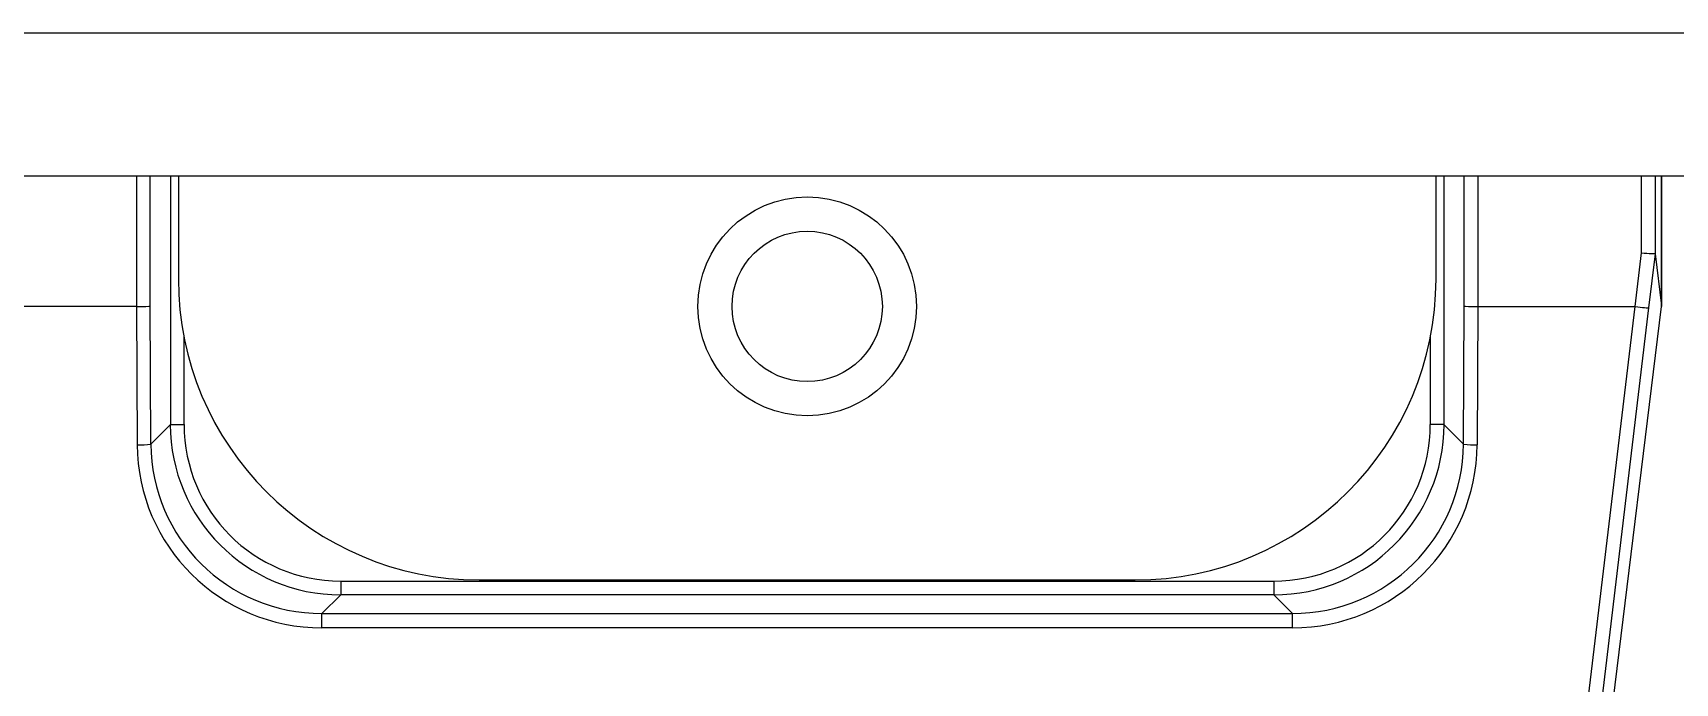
# Model space of a CAD drawing. Extents: x 17.1 to 113.1, y 3.8 to 84.5.
# Drawn here: x 53.393 to 54.595, y 31.671 to 32.146 of the extents above; entities that cross this region are included whole.
import ezdxf

# ---------------------------------------------------------------- set-up
doc = ezdxf.new("R2010")
doc.units = 0
doc.header["$MEASUREMENT"] = 0
doc.layers.add('OBJECT', color=7, linetype='CONTINUOUS')

msp = doc.modelspace()

# ---------------------------------------------------------------- linework, layer by layer
at = {"layer": 'OBJECT'}
for p, q in [((51.7597, 32.1465), (56.1597, 32.1465)), ((56.1597, 32.0416), (51.7597, 32.0416)), ((53.4692, 32.0416), (53.4692, 31.9465)), ((53.4791, 31.9467), (53.4791, 32.0416)), ((53.4939, 32.0416), (53.4939, 31.8602)), ((53.4997, 32.0416), (53.4997, 31.9665)), ((54.4197, 31.9665), (54.4197, 32.0416)), ((54.4255, 32.0416), (54.4255, 31.8602)), ((54.4403, 31.9467), (54.4403, 32.0416)), ((54.4503, 32.0416), (54.4503, 31.9465)), ((54.5701, 31.9857), (54.5701, 32.0416)), ((54.5801, 32.0416), (54.5801, 31.985)), ((54.5847, 32.0416), (54.5847, 31.9465)), ((54.5847, 31.9468), (54.5847, 32.0416)), ((54.5653, 31.9465), (54.5701, 31.9857)), ((54.5801, 31.985), (54.5752, 31.9455)), ((54.5801, 31.985), (54.5847, 31.9468)), ((53.4692, 31.9465), (53.3542, 31.9465)), ((53.4692, 31.9465), (53.4692, 31.9465)), ((53.4692, 31.9465), (53.4696, 31.8453)), ((53.4796, 31.8459), (53.4791, 31.9467)), ((54.4399, 31.8459), (54.4403, 31.9467)), ((54.4503, 31.9465), (54.4498, 31.8453)), ((54.4503, 31.9465), (54.5653, 31.9465)), ((54.4503, 31.9465), (54.4503, 31.9465)), ((54.5163, 31.5377), (54.5653, 31.9465)), ((54.5752, 31.9455), (54.5262, 31.537)), ((54.5493, 31.6578), (54.5847, 31.9464)), ((54.5847, 31.9465), (54.5847, 31.9464)), ((53.5039, 31.8602), (53.5039, 31.9239)), ((54.4156, 31.8602), (54.4156, 31.9239)), ((53.4939, 31.8602), (53.4796, 31.8459)), ((53.4939, 31.8602), (53.5039, 31.8602)), ((54.4255, 31.8602), (54.4156, 31.8602)), ((54.4255, 31.8602), (54.4399, 31.8459)), ((53.6185, 31.7456), (53.6185, 31.7357)), ((53.6185, 31.7456), (54.301, 31.7456)), ((53.7197, 31.7465), (54.1997, 31.7465)), ((54.301, 31.7456), (54.301, 31.7357)), ((53.6047, 31.722), (53.6185, 31.7357)), ((54.301, 31.7357), (53.6185, 31.7357)), ((54.3147, 31.722), (54.301, 31.7357)), ((53.6047, 31.7115), (53.6047, 31.722)), ((53.6047, 31.722), (54.3147, 31.722)), ((54.3147, 31.7115), (54.3147, 31.722)), ((54.3147, 31.7115), (53.6047, 31.7115))]:
    msp.add_line(p, q, dxfattribs=at)
at = {"layer": 'OBJECT', "flags": 128}
msp.add_lwpolyline([(54.5701, 31.9857), (54.572, 31.9855), (54.5738, 31.9854), (54.5755, 31.9853), (54.577, 31.9852), (54.5782, 31.9852), (54.5792, 31.9851), (54.5798, 31.9851), (54.5801, 31.985)], dxfattribs=at)
at = {"layer": 'OBJECT'}
for radius in [0.08, 0.055]:
    msp.add_circle((53.9597, 31.9465), radius, dxfattribs=at)
for centre, radius, start, end in [((53.7197, 31.9665), 0.22, 180, 270), ((54.1997, 31.9665), 0.22, 270, 0), ((53.4716, 31.903), 0.0577, 268.0681, 277.9929), ((54.4479, 31.903), 0.0577, 262.0071, 271.9319)]:
    msp.add_arc(centre, radius, start, end, dxfattribs=at)
for centre, major_axis, ratio, start_param, end_param in [((54.5701, 31.9035), (0.01, 0.0816), 0.00637, 6.257393, 6.283573), ((53.4692, 31.9467), (0.01, 0.00002), 0.026383, 4.712328, 6.195858), ((54.4503, 31.9467), (0.01, -0.00002), 0.026383, 3.22892, 4.71245), ((54.542, 31.7571), (0.0233, 0.1894), 0.052407, 0.000098, 0.006453), ((54.5653, 31.9467), (0.00993, -0.00121), 0.026195, 4.718707, 6.230789), ((54.4647, 30.9685), (0.1198, 0.9787), 0.00637, 6.244304, 6.257393), ((53.6193, 31.8611), (0.089, 0.089), 0.993631, 2.359993, 3.923193), ((53.6193, 31.8611), (-0.0819, -0.0819), 0.992433, 5.501585, 7.064785), ((54.3001, 31.8611), (0.089, -0.089), 0.993631, 5.501585, 7.064785), ((54.3001, 31.8611), (0.0819, -0.0819), 0.992433, 5.501585, 7.064785), ((53.6051, 31.8464), (0.1299, 0.0387), 0.994537, 2.858136, 4.421336), ((53.6051, 31.8469), (0.1188, 0.0407), 0.993756, 2.817752, 4.380952), ((54.3143, 31.8469), (0.1188, -0.0407), 0.993756, 5.043826, 6.607026), ((54.3143, 31.8464), (0.1299, -0.0387), 0.994537, 5.003442, 6.566642)]:
    msp.add_ellipse(centre, major_axis=major_axis, ratio=ratio, start_param=start_param, end_param=end_param, dxfattribs=at)

doc.saveas('drawing.dxf')
